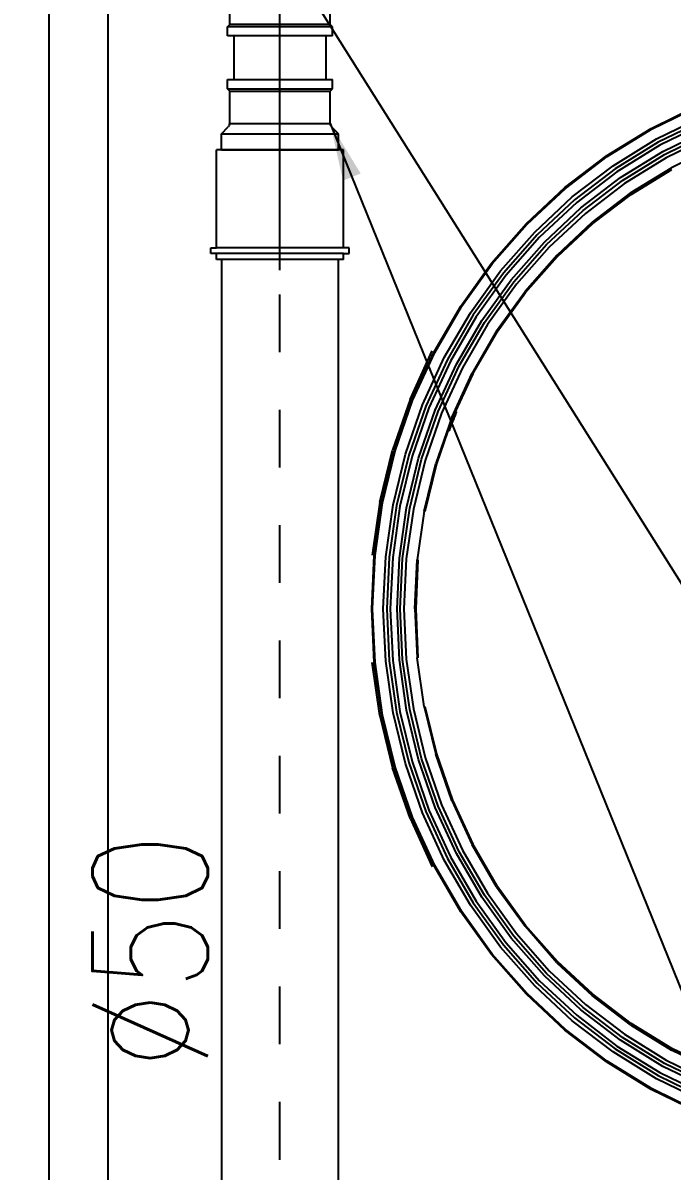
# Model space of a CAD drawing. Extents: x 41.9 to 126, y -21.3 to 38.1.
# Drawn here: x 89.476 to 90.602, y -14.603 to -12.612 of the extents above; entities that cross this region are included whole.
import ezdxf

# ---------------------------------------------------------------- set-up
doc = ezdxf.new("R2010")
doc.units = 0
for name, pattern in [('(_DASHED_)', [0.3, 0.2, -0.1]), ('DASHDOT2', [0.5, 0.25, -0.125, 0, -0.125]), ('ESGOTO_PRIMARIO', [1000, 1000, 0])]:
    doc.linetypes.add(name, pattern=pattern)
doc.layers.get('0').update_dxf_attribs({"linetype": 'CONTINUOUS'})
doc.layers.get('Defpoints').update_dxf_attribs({"linetype": 'CONTINUOUS'})
for name, color, linetype in [('ARQUITETURA_R07', 8, 'CONTINUOUS'), ('CONEXAO-PVC_SOLDAVEL_BRANCO', 84, 'CONTINUOUS'), ('IND_DIAMETRO', 7, 'CONTINUOUS'), ('IND_FLUXO', 3, 'CONTINUOUS'), ('LINHA_CENTRAL', 5, 'CONTINUOUS'), ('LINHA_EIXO', 8, 'DASHDOT2'), ('LISTAGEM_TEXTO', 7, 'CONTINUOUS'), ('TRACADO_INTERNO_CNX', 7, 'CONTINUOUS'), ('TUBO-PVC_SOLDAVEL_BRANCO', 84, 'CONTINUOUS'), ('US_dimension', 7, 'CONTINUOUS')]:
    doc.layers.add(name, color=color, linetype=linetype)
doc.styles.add('ARIAL', font='arial.ttf')
doc.styles.add('romans', font='romans.shx')
doc.dimstyles.new('1_25 A.F', dxfattribs={"dimscale": 0, "dimtxt": 0.2, "dimasz": 0.1, "dimexe": 0.05, "dimexo": 0.05, "dimgap": -0.045, "dimtad": 1, "dimlfac": 0.25, "dimzin": 5, "dimdsep": 46, "dimtxsty": 'ARIAL', "dimcen": 0, "dimclrd": 256, "dimclre": 256, "dimclrt": 256, "dimadec": 0, "dimazin": 0, "dimtfac": 1, "dimtmove": 2, "dimatfit": 3, "dimfxl": 0.08, "dimtolj": 1, "dimtzin": 1, "dimlwd": -1, "dimlwe": -1, "dimarcsym": 0})

# ---------------------------------------------------------------- blocks, each defined once
blk = doc.blocks.new('VISTAS')
at = {"layer": 'ARQUITETURA_R07'}
for p, q in [((-1.16442, -1.29352), (-1.16442, 0.71648)), ((-1.13885, -1.03076), (-1.13885, -0.52054)), ((-0.90341, -0.57257), (-0.88308, -0.56266)), ((-0.90323, -0.57292), (-0.88293, -0.56304)), ((-0.90103, -0.57717), (-0.88114, -0.56749)), ((-0.88055, -0.56898), (-0.9003, -0.57859)), ((-0.88, -0.57035), (-0.89962, -0.57991)), ((-0.92271, -0.58447), (-0.90341, -0.57257)), ((-0.92249, -0.58481), (-0.90323, -0.57292)), ((-0.9199, -0.58882), (-0.90103, -0.57717)), ((-0.89824, -0.58257), (-0.87888, -0.57314)), ((-0.89757, -0.58386), (-0.87834, -0.57449)), ((-0.87773, -0.576), (-0.89682, -0.5853)), ((-0.9003, -0.57859), (-0.91904, -0.59015)), ((-0.89962, -0.57991), (-0.91824, -0.59139)), ((-0.87591, -0.58056), (-0.89458, -0.58965)), ((-0.94077, -0.59827), (-0.92271, -0.58447)), ((-0.94053, -0.59858), (-0.92249, -0.58481)), ((-0.91661, -0.5939), (-0.89824, -0.58257)), ((-0.91583, -0.59512), (-0.89757, -0.58386)), ((-0.89682, -0.5853), (-0.91494, -0.59648)), ((-0.93757, -0.60231), (-0.9199, -0.58882)), ((-0.91904, -0.59015), (-0.93659, -0.60355)), ((-0.91824, -0.59139), (-0.93567, -0.60471)), ((-0.9123, -0.60058), (-0.89458, -0.58965)), ((-0.91206, -0.60124), (-0.89437, -0.59038)), ((-0.93381, -0.60704), (-0.91661, -0.5939)), ((-0.93292, -0.60817), (-0.91583, -0.59512)), ((-0.91494, -0.59648), (-0.93191, -0.60944)), ((-0.95745, -0.61383), (-0.94077, -0.59827)), ((-0.95718, -0.61411), (-0.94053, -0.59858)), ((-0.9123, -0.60058), (-0.92889, -0.61325)), ((-0.92864, -0.61384), (-0.91206, -0.60124)), ((-0.95388, -0.61752), (-0.93757, -0.60231)), ((-0.93659, -0.60355), (-0.95279, -0.61866)), ((-0.93567, -0.60471), (-0.95176, -0.61971)), ((-0.94969, -0.62185), (-0.93381, -0.60704)), ((-0.9487, -0.62288), (-0.93292, -0.60817)), ((-0.93191, -0.60944), (-0.94757, -0.62404)), ((-0.97256, -0.631), (-0.95745, -0.61383)), ((-0.97227, -0.63126), (-0.95718, -0.61411)), ((-0.9442, -0.62753), (-0.92889, -0.61325)), ((-0.94394, -0.62805), (-0.92864, -0.61384)), ((-0.96866, -0.63431), (-0.95388, -0.61752)), ((-0.95279, -0.61866), (-0.96747, -0.63533)), ((-0.95176, -0.61971), (-0.96634, -0.63628)), ((-0.96408, -0.6382), (-0.94969, -0.62185)), ((-0.96299, -0.63912), (-0.9487, -0.62288)), ((-0.94757, -0.62404), (-0.96176, -0.64017)), ((-0.98597, -0.64961), (-0.97256, -0.631)), ((-0.98566, -0.64984), (-0.97227, -0.63126)), ((-0.9442, -0.62753), (-0.95808, -0.64329)), ((-0.95782, -0.64374), (-0.94394, -0.62805)), ((-0.98178, -0.65252), (-0.96866, -0.63431)), ((-0.96747, -0.63533), (-0.9805, -0.6534)), ((-0.96634, -0.63628), (-0.97928, -0.65424)), ((-0.97685, -0.65592), (-0.96408, -0.6382)), ((-0.97568, -0.65672), (-0.96299, -0.63912)), ((-0.96176, -0.64017), (-0.97435, -0.65764)), ((-0.9704, -0.66038), (-0.95808, -0.64329)), ((-0.97014, -0.66076), (-0.95782, -0.64374)), ((-0.99754, -0.6695), (-0.98597, -0.64961)), ((-0.99721, -0.66968), (-0.98566, -0.64984)), ((-0.99309, -0.67196), (-0.98178, -0.65252)), ((-0.9805, -0.6534), (-0.99174, -0.67271)), ((-0.97928, -0.65424), (-0.99045, -0.67342)), ((-0.98786, -0.67485), (-0.97685, -0.65592)), ((-0.98663, -0.67553), (-0.97568, -0.65672)), ((-0.97435, -0.65764), (-0.98522, -0.67631)), ((-0.9704, -0.66038), (-0.98102, -0.67863)), ((-0.98073, -0.67884), (-0.97014, -0.66076)), ((-1.00794, -0.69009), (-0.99828, -0.66905)), ((-1.00717, -0.69045), (-0.99754, -0.6695)), ((-1.00682, -0.6906), (-0.99721, -0.66968)), ((-1.00251, -0.69245), (-0.99309, -0.67196)), ((-0.99174, -0.67271), (-1.00109, -0.69306)), ((-0.99045, -0.67342), (-0.99974, -0.69364)), ((-0.99703, -0.69479), (-0.98786, -0.67485)), ((-0.99574, -0.69535), (-0.98663, -0.67553)), ((-0.98522, -0.67631), (-0.99426, -0.69598)), ((-0.98986, -0.69786), (-0.98102, -0.67863)), ((-0.98077, -0.67894), (-0.98824, -0.69517)), ((-0.98073, -0.67884), (-0.98077, -0.67894)), ((-1.00794, -0.69009), (-1.01554, -0.71201)), ((-1.01475, -0.71229), (-1.00717, -0.69045)), ((-1.01439, -0.7124), (-1.00682, -0.6906)), ((-1.00992, -0.7138), (-1.00251, -0.69245)), ((-1.00109, -0.69306), (-1.00845, -0.71426)), ((-0.99974, -0.69364), (-1.00705, -0.7147)), ((-1.00424, -0.71558), (-0.99703, -0.69479)), ((-1.00291, -0.716), (-0.99574, -0.69535)), ((-0.99426, -0.69598), (-1.00137, -0.71648)), ((-0.98827, -0.69524), (-0.98956, -0.69803)), ((-0.98825, -0.6952), (-0.98827, -0.69524)), ((-0.98827, -0.69524), (-0.98821, -0.69526)), ((-0.98826, -0.69669), (-0.98827, -0.69673)), ((-0.98824, -0.69663), (-0.98826, -0.69669)), ((-0.98824, -0.69517), (-0.98825, -0.6952)), ((-0.98825, -0.6952), (-0.98821, -0.69526)), ((-0.98807, -0.69529), (-0.98824, -0.69517)), ((-0.98824, -0.69663), (-0.98821, -0.69657)), ((-0.98811, -0.69531), (-0.98821, -0.69526)), ((-0.98821, -0.69657), (-0.98819, -0.69652)), ((-0.98811, -0.69539), (-0.98819, -0.6956)), ((-0.98819, -0.69652), (-0.98818, -0.69649)), ((-0.98818, -0.69649), (-0.98817, -0.69646)), ((-0.98817, -0.69646), (-0.98816, -0.69642)), ((-0.98816, -0.69642), (-0.98814, -0.69638)), ((-0.98814, -0.69638), (-0.98811, -0.69631)), ((-0.98813, -0.69634), (-0.98814, -0.69638)), ((-0.98813, -0.69634), (-0.98811, -0.69631)), ((-0.98811, -0.69531), (-0.98808, -0.69532)), ((-0.98811, -0.69531), (-0.9881, -0.69536)), ((-0.98811, -0.69631), (-0.9881, -0.69627)), ((-0.9881, -0.69536), (-0.98805, -0.69542)), ((-0.98804, -0.69539), (-0.9881, -0.69536)), ((-0.9881, -0.69627), (-0.98809, -0.69624)), ((-0.98809, -0.69624), (-0.98807, -0.69618)), ((-0.98802, -0.69534), (-0.98808, -0.69532)), ((-0.98802, -0.69534), (-0.98807, -0.69529)), ((-0.98807, -0.69618), (-0.98804, -0.69611)), ((-0.98805, -0.69614), (-0.98807, -0.69618)), ((-0.98805, -0.69542), (-0.98801, -0.69548)), ((-0.98803, -0.69608), (-0.98805, -0.69614)), ((-0.98804, -0.69539), (-0.98802, -0.69534)), ((-0.98804, -0.69539), (-0.98799, -0.69544)), ((-0.98804, -0.69539), (-0.98798, -0.69541)), ((-0.98803, -0.69608), (-0.98804, -0.69611)), ((-0.98803, -0.69608), (-0.98801, -0.69603)), ((-0.98803, -0.69608), (-0.98802, -0.69605)), ((-0.98801, -0.69603), (-0.98802, -0.69605)), ((-0.98801, -0.69548), (-0.98798, -0.69554)), ((-0.98801, -0.69603), (-0.98799, -0.69596)), ((-0.98801, -0.69603), (-0.988, -0.696)), ((-0.988, -0.696), (-0.98799, -0.69596)), ((-0.98796, -0.69551), (-0.98799, -0.69544)), ((-0.98799, -0.69596), (-0.98797, -0.69589)), ((-0.98799, -0.69596), (-0.98798, -0.69592)), ((-0.98795, -0.69547), (-0.98798, -0.69541)), ((-0.98798, -0.69554), (-0.98796, -0.69551)), ((-0.98798, -0.69554), (-0.98796, -0.69561)), ((-0.98796, -0.69585), (-0.98798, -0.69592)), ((-0.98797, -0.69589), (-0.98798, -0.69592)), ((-0.98797, -0.69589), (-0.98796, -0.69585)), ((-0.98795, -0.69547), (-0.98796, -0.69551)), ((-0.98796, -0.69551), (-0.98794, -0.69557)), ((-0.98796, -0.69551), (-0.98793, -0.69553)), ((-0.98796, -0.69561), (-0.98794, -0.69557)), ((-0.98796, -0.69561), (-0.98795, -0.69568)), ((-0.98793, -0.69565), (-0.98796, -0.69561)), ((-0.98794, -0.69579), (-0.98796, -0.69585)), ((-0.98796, -0.69585), (-0.98795, -0.69582)), ((-0.98795, -0.69547), (-0.98793, -0.69553)), ((-0.98795, -0.69568), (-0.98795, -0.69576)), ((-0.98795, -0.69576), (-0.98792, -0.69569)), ((-0.98794, -0.69579), (-0.98795, -0.69576)), ((-0.98795, -0.69576), (-0.98795, -0.69582)), ((-0.98794, -0.69579), (-0.98795, -0.69582)), ((-0.98794, -0.69557), (-0.98793, -0.69553)), ((-0.98792, -0.69561), (-0.98794, -0.69557)), ((-0.98793, -0.69572), (-0.98794, -0.69579)), ((-0.98793, -0.69565), (-0.98793, -0.69572)), ((-0.98792, -0.69561), (-0.98792, -0.69569)), ((-0.98986, -0.69786), (-0.99682, -0.7179)), ((-0.98956, -0.69803), (-0.99152, -0.70368)), ((-0.99035, -0.70196), (-0.98852, -0.69723)), ((-0.99021, -0.70175), (-0.99016, -0.70162)), ((-0.99016, -0.70162), (-0.99015, -0.70158)), ((-0.99015, -0.70158), (-0.99009, -0.70143)), ((-0.99009, -0.70143), (-0.99007, -0.70136)), ((-0.99008, -0.70139), (-0.99009, -0.70143)), ((-0.99008, -0.70139), (-0.99007, -0.70136)), ((-0.98987, -0.70086), (-0.99007, -0.70136)), ((-0.98984, -0.7008), (-0.98987, -0.70086)), ((-0.98984, -0.7008), (-0.98982, -0.70075)), ((-0.98982, -0.70075), (-0.98981, -0.7007)), ((-0.98981, -0.7007), (-0.98978, -0.70063)), ((-0.98978, -0.70063), (-0.98897, -0.69856)), ((-0.98895, -0.69848), (-0.98897, -0.69853)), ((-0.98897, -0.69853), (-0.98897, -0.69856)), ((-0.98893, -0.69844), (-0.98895, -0.69848)), ((-0.98891, -0.6984), (-0.98893, -0.69844)), ((-0.98891, -0.6984), (-0.98888, -0.69831)), ((-0.98888, -0.69831), (-0.9888, -0.69811)), ((-0.9888, -0.69811), (-0.98878, -0.69805)), ((-0.98878, -0.69805), (-0.98873, -0.6979)), ((-0.98873, -0.6979), (-0.98872, -0.69786)), ((-0.98872, -0.69786), (-0.9887, -0.69781)), ((-0.9887, -0.69781), (-0.98868, -0.69779)), ((-0.98868, -0.69779), (-0.98866, -0.69774)), ((-0.98863, -0.69767), (-0.98866, -0.69774)), ((-0.98863, -0.69767), (-0.98862, -0.69764)), ((-0.9886, -0.69759), (-0.98862, -0.69764)), ((-0.9886, -0.69759), (-0.98859, -0.69757)), ((-0.98859, -0.69757), (-0.98857, -0.69751)), ((-0.98855, -0.69747), (-0.98857, -0.69751)), ((-0.98852, -0.69738), (-0.98855, -0.69747)), ((-0.98851, -0.69734), (-0.98852, -0.69738)), ((-0.9885, -0.69731), (-0.98851, -0.69734)), ((-0.98847, -0.69724), (-0.9885, -0.69731)), ((-0.98846, -0.69722), (-0.98847, -0.69724)), ((-0.98843, -0.69715), (-0.98846, -0.69722)), ((-0.98842, -0.69711), (-0.98843, -0.69715)), ((-0.9884, -0.69705), (-0.98842, -0.69711)), ((-0.9884, -0.69705), (-0.98837, -0.69699)), ((-0.9884, -0.69705), (-0.98838, -0.69702)), ((-0.98838, -0.69702), (-0.98837, -0.69699)), ((-0.98835, -0.69695), (-0.98837, -0.69699)), ((-0.98834, -0.69691), (-0.98835, -0.69695)), ((-0.98834, -0.69691), (-0.98833, -0.69688)), ((-0.98833, -0.69688), (-0.98831, -0.69684)), ((-0.98829, -0.69678), (-0.98831, -0.69684)), ((-0.98827, -0.69673), (-0.98829, -0.69678)), ((-0.99153, -0.70372), (-0.9965, -0.71803)), ((-0.99152, -0.70368), (-0.99153, -0.70372)), ((-0.99153, -0.70372), (-0.99135, -0.70375)), ((-0.99152, -0.70368), (-0.99134, -0.70371)), ((-0.99134, -0.70371), (-0.99135, -0.70375)), ((-0.99128, -0.70375), (-0.99135, -0.70375)), ((-0.99127, -0.70372), (-0.99134, -0.70371)), ((-0.99118, -0.70332), (-0.99131, -0.70365)), ((-0.99128, -0.70375), (-0.99121, -0.70373)), ((-0.9912, -0.7037), (-0.99127, -0.70372)), ((-0.99114, -0.70371), (-0.99121, -0.70373)), ((-0.99113, -0.70368), (-0.9912, -0.7037)), ((-0.99114, -0.70371), (-0.99108, -0.70367)), ((-0.99107, -0.70364), (-0.99113, -0.70368)), ((-0.99113, -0.70368), (-0.99108, -0.70367)), ((-0.99103, -0.70363), (-0.99108, -0.70367)), ((-0.99102, -0.7036), (-0.99107, -0.70364)), ((-0.99103, -0.70363), (-0.99098, -0.70357)), ((-0.99102, -0.7036), (-0.99103, -0.70363)), ((-0.99097, -0.70354), (-0.99102, -0.7036)), ((-0.99097, -0.70354), (-0.99098, -0.70357)), ((-0.99093, -0.7035), (-0.99097, -0.70354)), ((-0.99091, -0.70346), (-0.99093, -0.7035)), ((-0.99088, -0.70339), (-0.99091, -0.70346)), ((-0.99086, -0.70335), (-0.99088, -0.70339)), ((-0.99083, -0.70329), (-0.99086, -0.70335)), ((-0.99086, -0.70335), (-0.99084, -0.70332)), ((-0.99081, -0.70325), (-0.99084, -0.70332)), ((-0.99084, -0.70332), (-0.99083, -0.70329)), ((-0.99083, -0.70329), (-0.99081, -0.70325)), ((-0.99081, -0.70325), (-0.99079, -0.70319)), ((-0.9908, -0.70322), (-0.99081, -0.70325)), ((-0.9908, -0.70322), (-0.99077, -0.70316)), ((-0.99079, -0.70319), (-0.9908, -0.70322)), ((-0.99076, -0.70313), (-0.99079, -0.70319)), ((-0.99077, -0.70316), (-0.99075, -0.70309)), ((-0.99076, -0.70313), (-0.99077, -0.70316)), ((-0.99075, -0.70309), (-0.99076, -0.70313)), ((-0.99073, -0.70304), (-0.99075, -0.70309)), ((-0.99073, -0.70304), (-0.9907, -0.70297)), ((-0.99073, -0.70304), (-0.99071, -0.70301)), ((-0.99071, -0.70301), (-0.9907, -0.70297)), ((-0.9907, -0.70297), (-0.99068, -0.70293)), ((-0.99066, -0.70289), (-0.99068, -0.70293)), ((-0.99066, -0.70289), (-0.99065, -0.70285)), ((-0.99064, -0.70282), (-0.99065, -0.70285)), ((-0.99061, -0.70277), (-0.99064, -0.70282)), ((-0.99059, -0.7027), (-0.99061, -0.70277)), ((-0.9906, -0.70274), (-0.99061, -0.70277)), ((-0.99058, -0.70268), (-0.9906, -0.70274)), ((-0.99059, -0.7027), (-0.9906, -0.70274)), ((-0.99059, -0.7027), (-0.99056, -0.70265)), ((-0.99058, -0.70268), (-0.99056, -0.70265)), ((-0.99056, -0.70265), (-0.99055, -0.70261)), ((-0.99055, -0.70261), (-0.99054, -0.70257)), ((-0.99054, -0.70257), (-0.99052, -0.70254)), ((-0.99052, -0.70254), (-0.9905, -0.70249)), ((-0.9905, -0.70249), (-0.99049, -0.70246)), ((-0.99049, -0.70246), (-0.99047, -0.70242)), ((-0.99047, -0.70242), (-0.99046, -0.70238)), ((-0.99046, -0.70238), (-0.99044, -0.70234)), ((-0.99044, -0.70234), (-0.99039, -0.70221)), ((-0.99039, -0.70221), (-0.99038, -0.70217)), ((-0.99036, -0.70213), (-0.99038, -0.70217)), ((-0.99036, -0.70213), (-0.99028, -0.70191)), ((-0.99028, -0.70191), (-0.99025, -0.70184)), ((-0.99025, -0.70184), (-0.99021, -0.70175)), ((-1.02103, -0.7346), (-1.01554, -0.71201)), ((-1.02021, -0.73478), (-1.01475, -0.71229)), ((-1.01984, -0.73486), (-1.01439, -0.7124)), ((-1.01526, -0.7358), (-1.00992, -0.7138)), ((-1.00845, -0.71426), (-1.01376, -0.73611)), ((-1.00705, -0.7147), (-1.01232, -0.7364)), ((-1.00944, -0.73699), (-1.00424, -0.71558)), ((-1.00807, -0.73727), (-1.00291, -0.716)), ((-1.00137, -0.71648), (-1.0065, -0.73759)), ((-1.00183, -0.73855), (-0.99682, -0.7179)), ((-0.9965, -0.71803), (-1.0015, -0.73863)), ((-1.02103, -0.7346), (-1.02434, -0.75762)), ((-1.02348, -0.75772), (-1.02021, -0.73478)), ((-1.02311, -0.75776), (-1.01984, -0.73486)), ((-1.01846, -0.75823), (-1.01526, -0.7358)), ((-1.01376, -0.73611), (-1.01693, -0.75839)), ((-1.01232, -0.7364), (-1.01547, -0.75853)), ((-1.01255, -0.75883), (-1.00944, -0.73699)), ((-1.01116, -0.75897), (-1.00807, -0.73727)), ((-1.0065, -0.73759), (-1.00957, -0.75913)), ((-1.00183, -0.73855), (-1.00482, -0.75961)), ((-1.02457, -0.78087), (-1.02348, -0.75772)), ((-1.02419, -0.78087), (-1.02311, -0.75776)), ((-1.01952, -0.78087), (-1.01846, -0.75823)), ((-1.01693, -0.75839), (-1.01798, -0.78088)), ((-1.01547, -0.75853), (-1.01652, -0.78087)), ((-1.01359, -0.78087), (-1.01255, -0.75883)), ((-1.01219, -0.78088), (-1.01116, -0.75897)), ((-1.00957, -0.75913), (-1.01058, -0.78087)), ((-1.00582, -0.78088), (-1.00482, -0.75961)), ((-1.00534, -0.78089), (-1.00442, -0.75966)), ((-1.02348, -0.80403), (-1.02457, -0.78087)), ((-1.02311, -0.80399), (-1.02419, -0.78087)), ((-1.01846, -0.80352), (-1.01952, -0.78087)), ((-1.01798, -0.78088), (-1.01693, -0.80337)), ((-1.01652, -0.78087), (-1.01547, -0.80322)), ((-1.01255, -0.80292), (-1.01359, -0.78087)), ((-1.01116, -0.80278), (-1.01219, -0.78088)), ((-1.01058, -0.78087), (-1.00957, -0.80262)), ((-1.00582, -0.78088), (-1.00483, -0.80214)), ((-1.00442, -0.80212), (-1.00534, -0.78089)), ((-1.02103, -0.82713), (-1.02434, -0.80411)), ((-1.02021, -0.82696), (-1.02348, -0.80403)), ((-1.01984, -0.82688), (-1.02311, -0.80399)), ((-1.01526, -0.82594), (-1.01846, -0.80352)), ((-1.01693, -0.80337), (-1.01376, -0.82564)), ((-1.01547, -0.80322), (-1.01232, -0.82534)), ((-1.00944, -0.82475), (-1.01255, -0.80292)), ((-1.00807, -0.82447), (-1.01116, -0.80278)), ((-1.00957, -0.80262), (-1.0065, -0.82415)), ((-1.00183, -0.82319), (-1.00483, -0.80214)), ((-1.00992, -0.84794), (-1.01526, -0.82594)), ((-1.01376, -0.82564), (-1.00845, -0.84748)), ((-1.01232, -0.82534), (-1.00705, -0.84704)), ((-1.00425, -0.84616), (-1.00944, -0.82475)), ((-1.00291, -0.84575), (-1.00807, -0.82447)), ((-1.0065, -0.82415), (-1.00137, -0.84526)), ((-1.00183, -0.82319), (-0.99682, -0.84384)), ((-1.0015, -0.82312), (-0.9965, -0.84373)), ((-1.02103, -0.82713), (-1.01555, -0.84971)), ((-1.01475, -0.84945), (-1.02021, -0.82696)), ((-1.01439, -0.84934), (-1.01984, -0.82688)), ((-0.99574, -0.8664), (-1.00291, -0.84575)), ((-1.00137, -0.84526), (-0.99426, -0.86576)), ((-0.98986, -0.86388), (-0.99682, -0.84384)), ((-0.9965, -0.84373), (-0.98956, -0.86372)), ((-1.00794, -0.87163), (-1.01555, -0.84971)), ((-1.00717, -0.87128), (-1.01475, -0.84945)), ((-1.00682, -0.87113), (-1.01439, -0.84934)), ((-1.00251, -0.86929), (-1.00992, -0.84794)), ((-1.00845, -0.84748), (-1.00109, -0.86868)), ((-1.00705, -0.84704), (-0.99974, -0.8681)), ((-0.99703, -0.86695), (-1.00425, -0.84616)), ((-0.99426, -0.86576), (-0.98522, -0.88543)), ((-0.98986, -0.86388), (-0.98102, -0.88311)), ((-0.98956, -0.86372), (-0.98073, -0.88291)), ((-0.9931, -0.88978), (-1.00251, -0.86929)), ((-1.00109, -0.86868), (-0.99174, -0.88903)), ((-0.99974, -0.8681), (-0.99045, -0.88832)), ((-0.98786, -0.88689), (-0.99703, -0.86695)), ((-0.98663, -0.88622), (-0.99574, -0.8664)), ((-1.00794, -0.87163), (-0.99828, -0.89268)), ((-0.99754, -0.89224), (-1.00717, -0.87128)), ((-0.99721, -0.89205), (-1.00682, -0.87113)), ((-0.98522, -0.88543), (-0.97435, -0.9041)), ((-0.9704, -0.90136), (-0.98102, -0.88311)), ((-0.97014, -0.90102), (-0.98073, -0.88291)), ((-0.98178, -0.90922), (-0.9931, -0.88978)), ((-0.99174, -0.88903), (-0.9805, -0.90834)), ((-0.99045, -0.88832), (-0.97928, -0.9075)), ((-0.97685, -0.90582), (-0.98786, -0.88689)), ((-0.97568, -0.90502), (-0.98663, -0.88622)), ((-0.98597, -0.91212), (-0.99754, -0.89224)), ((-0.98566, -0.9119), (-0.99721, -0.89205)), ((-0.963, -0.92262), (-0.97568, -0.90502)), ((-0.97435, -0.9041), (-0.96176, -0.92157)), ((-0.9704, -0.90136), (-0.95808, -0.91845)), ((-0.97014, -0.90102), (-0.97011, -0.90112)), ((-0.95782, -0.91803), (-0.97011, -0.90112)), ((-0.96866, -0.92742), (-0.98178, -0.90922)), ((-0.9805, -0.90834), (-0.96747, -0.92641)), ((-0.97928, -0.9075), (-0.96634, -0.92546)), ((-0.96408, -0.92354), (-0.97685, -0.90582)), ((-0.97256, -0.93073), (-0.98597, -0.91212)), ((-0.97227, -0.93048), (-0.98566, -0.9119)), ((-0.94421, -0.93421), (-0.95808, -0.91845)), ((-0.94395, -0.93372), (-0.95782, -0.91803)), ((-0.96634, -0.92546), (-0.95176, -0.94202)), ((-0.94969, -0.93988), (-0.96408, -0.92354)), ((-0.9487, -0.93886), (-0.963, -0.92262)), ((-0.96176, -0.92157), (-0.94757, -0.93769)), ((-0.95718, -0.94762), (-0.97227, -0.93048)), ((-0.95388, -0.94421), (-0.96866, -0.92742)), ((-0.96747, -0.92641), (-0.95279, -0.94309)), ((-0.95745, -0.9479), (-0.97256, -0.93073)), ((-0.94421, -0.93421), (-0.92889, -0.94849)), ((-0.92864, -0.94793), (-0.94395, -0.93372)), ((-0.93381, -0.95469), (-0.94969, -0.93988)), ((-0.93292, -0.95357), (-0.9487, -0.93886)), ((-0.94757, -0.93769), (-0.93191, -0.9523)), ((-0.93758, -0.95943), (-0.95388, -0.94421)), ((-0.95279, -0.94309), (-0.9366, -0.95819)), ((-0.95176, -0.94202), (-0.93567, -0.95703)), ((-0.94078, -0.96346), (-0.95745, -0.9479)), ((-0.94054, -0.96315), (-0.95718, -0.94762)), ((-0.9123, -0.96116), (-0.92889, -0.94849)), ((-0.91207, -0.96053), (-0.92864, -0.94793)), ((-0.91661, -0.96783), (-0.93381, -0.95469)), ((-0.91583, -0.96662), (-0.93292, -0.95357)), ((-0.93191, -0.9523), (-0.91494, -0.96526)), ((-0.9199, -0.97292), (-0.93758, -0.95943)), ((-0.9366, -0.95819), (-0.91904, -0.97159)), ((-0.93567, -0.95703), (-0.91824, -0.97035)), ((-0.92271, -0.97726), (-0.94078, -0.96346)), ((-0.9225, -0.97693), (-0.94054, -0.96315)), ((-0.91494, -0.96526), (-0.89682, -0.97644)), ((-0.9123, -0.96116), (-0.89458, -0.97209)), ((-0.89437, -0.9714), (-0.91207, -0.96053)), ((-0.91824, -0.97035), (-0.89962, -0.98183)), ((-0.89824, -0.97917), (-0.91661, -0.96783)), ((-0.89757, -0.97788), (-0.91583, -0.96662)), ((-0.90103, -0.98456), (-0.9199, -0.97292)), ((-0.91904, -0.97159), (-0.9003, -0.98315)), ((-0.87591, -0.98118), (-0.89458, -0.97209)), ((-0.8758, -0.9804), (-0.89437, -0.9714)), ((-0.90341, -0.98917), (-0.92271, -0.97726)), ((-0.90323, -0.98881), (-0.9225, -0.97693)), ((-0.87888, -0.9886), (-0.89824, -0.97917)), ((-0.87834, -0.98725), (-0.89757, -0.97788)), ((-0.89682, -0.97644), (-0.87773, -0.98573)), ((-0.88115, -0.99425), (-0.90103, -0.98456)), ((-0.9003, -0.98315), (-0.88055, -0.99277)), ((-0.89962, -0.98183), (-0.88, -0.99139)), ((-0.88308, -0.99907), (-0.90341, -0.98917)), ((-0.88293, -0.9987), (-0.90323, -0.98881))]:
    blk.add_line(p, q, dxfattribs=at)
blk = doc.blocks.new('*U70', base_point=(22.16238, -11.64846))
for p, q in [((22.16488, -11.62096), (22.16488, -11.61846)), ((22.16488, -11.61846), (22.16738, -11.61846)), ((22.16738, -11.61846), (22.16738, -11.62096)), ((22.16238, -11.62096), (22.16488, -11.62096)), ((22.16238, -11.67596), (22.16238, -11.62097)), ((22.16238, -11.62097), (22.16488, -11.62097)), ((22.16738, -11.62096), (22.20986, -11.62096)), ((22.20986, -11.67596), (22.20986, -11.62096)), ((22.16238, -11.67596), (22.16488, -11.67596)), ((22.16488, -11.67596), (22.16488, -11.67846)), ((22.16488, -11.67846), (22.16738, -11.67846)), ((22.16738, -11.67846), (22.16738, -11.67596)), ((22.16738, -11.67596), (22.20986, -11.67596))]:
    blk.add_line(p, q)
at = {"layer": 'LINHA_CENTRAL'}
blk.add_line((22.15772, -11.64846), (22.21689, -11.64846), dxfattribs=at)
at = {"layer": 'TRACADO_INTERNO_CNX'}
for p, q in [((22.16488, -11.67596), (22.16488, -11.62097)), ((22.16738, -11.67596), (22.16738, -11.62096))]:
    blk.add_line(p, q, dxfattribs=at)
blk = doc.blocks.new('*U71', base_point=(23.01508, -11.00503))
for p, q in [((23.01508, -10.97968), (23.02208, -10.97968)), ((23.01508, -10.97968), (23.01508, -11.03038)), ((23.02208, -10.97968), (23.02505, -10.98264)), ((23.04058, -10.98323), (23.04158, -10.98223)), ((23.04158, -10.98223), (23.04558, -10.98223)), ((23.04558, -10.98223), (23.04558, -11.02783)), ((23.02646, -10.98323), (23.04058, -10.98323)), ((23.02208, -11.03038), (23.02505, -11.02741)), ((23.02646, -11.02683), (23.04058, -11.02683)), ((23.04058, -11.02683), (23.04158, -11.02783)), ((23.01508, -11.03038), (23.02208, -11.03038)), ((23.04158, -11.02783), (23.04558, -11.02783))]:
    blk.add_line(p, q)
for centre, start, end in [((23.02646, -10.98123), 225, 270), ((23.02646, -11.02883), 90, 135)]:
    blk.add_arc(centre, 0.002, start, end)
at = {"layer": 'LINHA_CENTRAL'}
blk.add_line((23.00508, -11.00503), (23.05558, -11.00503), dxfattribs=at)
at = {"layer": 'TRACADO_INTERNO_CNX'}
for p, q in [((23.02208, -10.97968), (23.02208, -11.03038)), ((23.04158, -10.98223), (23.04158, -11.02783)), ((23.02646, -10.98323), (23.02646, -11.02683)), ((23.04058, -10.98323), (23.04058, -11.02683))]:
    blk.add_line(p, q, dxfattribs=at)
blk = doc.blocks.new('*U72', base_point=(23.02971, -10.98532))
for p, q in [((23.06471, -10.96252), (23.06371, -10.96352)), ((23.06871, -10.96252), (23.06471, -10.96252)), ((23.06871, -10.96252), (23.06871, -11.00812)), ((23.03949, -10.96472), (23.04751, -10.96472)), ((23.04871, -10.96352), (23.0475, -10.96473)), ((23.06371, -10.96352), (23.04871, -10.96352)), ((23.03949, -11.00592), (23.04751, -11.00592)), ((23.04871, -11.00712), (23.0475, -11.00591)), ((23.06371, -11.00712), (23.04871, -11.00712)), ((23.06471, -11.00812), (23.06371, -11.00712)), ((23.06871, -11.00812), (23.06471, -11.00812))]:
    blk.add_line(p, q)
for radius in [0.0228, 0.02, 0.0188]:
    blk.add_circle((23.02971, -10.98532), radius)
for centre, start, end in [((23.03693, -10.97539), 126.0047, 233.9953), ((23.0225, -10.99526), 306.0047, 53.9953)]:
    blk.add_arc(centre, 0.01228, start, end)
at = {"layer": 'LINHA_CENTRAL'}
for p, q in [((23.02971, -10.94845), (23.02971, -11.02219)), ((23.08241, -10.98532), (22.99285, -10.98532))]:
    blk.add_line(p, q, dxfattribs=at)
at = {"layer": 'TRACADO_INTERNO_CNX'}
for p, q in [((23.06471, -10.96252), (23.06471, -11.00812)), ((23.0475, -10.96473), (23.0475, -10.97106)), ((23.04871, -10.97272), (23.04871, -10.96352)), ((23.06371, -10.96352), (23.06371, -11.00712)), ((23.0475, -11.00591), (23.0475, -10.99959)), ((23.04871, -10.99792), (23.04871, -11.00712))]:
    blk.add_line(p, q, dxfattribs=at)
blk = doc.blocks.new('*D116')
at = {"layer": 'Defpoints', "color": 0, "transparency": 16777216}
for p in [(89.9219, -12.4789), (89.3354, -15.6789), (89.9219, -15.6789)]:
    blk.add_point(p, dxfattribs=at)
at = {"layer": 'US_dimension', "transparency": 16777216}
for p, q in [((89.8719, -12.4789), (89.2854, -12.4789)), ((89.3354, -12.5789), (89.3354, -15.5789)), ((89.2904, -13.8591), (88.9962, -13.8591)), ((88.9962, -13.8591), (88.9962, -14.2987)), ((89.2904, -14.2987), (89.2904, -13.8591)), ((88.9962, -14.2987), (89.2904, -14.2987)), ((89.8719, -15.6789), (89.2854, -15.6789))]:
    blk.add_line(p, q, dxfattribs=at)
for points in [[(89.3187, -12.5789), (89.3521, -12.5789), (89.3354, -12.4789)], [(89.3187, -15.5789), (89.3521, -15.5789), (89.3354, -15.6789)]]:
    blk.add_solid(points, dxfattribs=at)
at = {"layer": 'US_dimension', "transparency": 16777216, "insert": (89.1433, -14.0789), "char_height": 0.2, "attachment_point": 5, "rotation": 90, "style": 'ARIAL'}
blk.add_mtext('\\A1;.80', dxfattribs=at)

msp = doc.modelspace()

# ---------------------------------------------------------------- linework, layer by layer
at = {"layer": 'IND_FLUXO'}
msp.add_lwpolyline([(89.9219, -13.7028, 0, 0, 0), (89.9219, -14.3528, 0.2, 0, 0), (89.9219, -14.7028, 0, 0, 0)], format="xyseb", dxfattribs=at)
at = {"layer": 'LINHA_EIXO', "linetype": '(_DASHED_)', "ltscale": 0.5}
msp.add_line((89.9219, -15.3832), (89.9219, 2.8827), dxfattribs=at)
at = {"layer": 'TUBO-PVC_SOLDAVEL_BRANCO', "linetype": 'ESGOTO_PRIMARIO'}
for points in [[(89.9219, -12.6349), (89.8419, -12.6349), (89.8419, -12.7104), (89.9219, -12.7104), (90.0019, -12.7104), (90.0019, -12.6349)], [(89.9219, -13.0223), (89.8205, -13.0223), (89.8205, -15.3832), (89.9219, -15.3832), (90.0233, -15.3832), (90.0233, -13.0223)]]:
    msp.add_lwpolyline(points, close=True, dxfattribs=at)

# ---------------------------------------------------------------- block references
at = {"layer": 'CONEXAO-PVC_SOLDAVEL_BRANCO', "xscale": 4, "yscale": 4, "zscale": 4}
for name, p, rotation in [('*U72', (89.9219, -12.4789), 270), ('*U71', (89.9219, -12.8324), 90), ('*U70', (89.9219, -13.0223), 90)]:
    msp.add_blockref(name, p, dxfattribs=dict(at, rotation=rotation))
at = {"layer": 'LISTAGEM_TEXTO', "xscale": 4, "yscale": 4, "zscale": 4}
msp.add_blockref('VISTAS', (94.1793, -10.5048), dxfattribs=at)

# ---------------------------------------------------------------- texts
at = {"layer": 'IND_DIAMETRO', "style": 'romans', "width": 0.8}
msp.add_text('%%C50', height=0.2, rotation=90, dxfattribs=at).set_placement((89.7966, -14.4275))

# ---------------------------------------------------------------- dimensions: what is measured, and where the dimension line sits
at = {"layer": 'US_dimension'}
dim = msp.add_linear_dim(base=(89.3354, -15.6789), p1=(89.9219, -12.4789), p2=(89.9219, -15.6789), angle=90, dimstyle='1_25 A.F', override={"dimscale": 1}, dxfattribs=at)
dim.commit()
dim.dimension.update_dxf_attribs({"geometry": '*D116', "text_midpoint": (89.1433, -14.0789)})

# ---------------------------------------------------------------- leaders
at = {"layer": 'LISTAGEM_TEXTO'}
for points in [[(89.9219, -12.4789), (90.8386, -13.9346), (93.189, -13.9346)], [(90.0091, -12.7869), (90.7995, -14.7374), (92.8628, -14.7374)]]:
    msp.add_leader(points, dimstyle='1_25 A.F', override={"dimscale": 1, "dimgap": 0.045, "dimtad": 0, "dimzin": 0}, dxfattribs=at)

doc.saveas('drawing.dxf')
